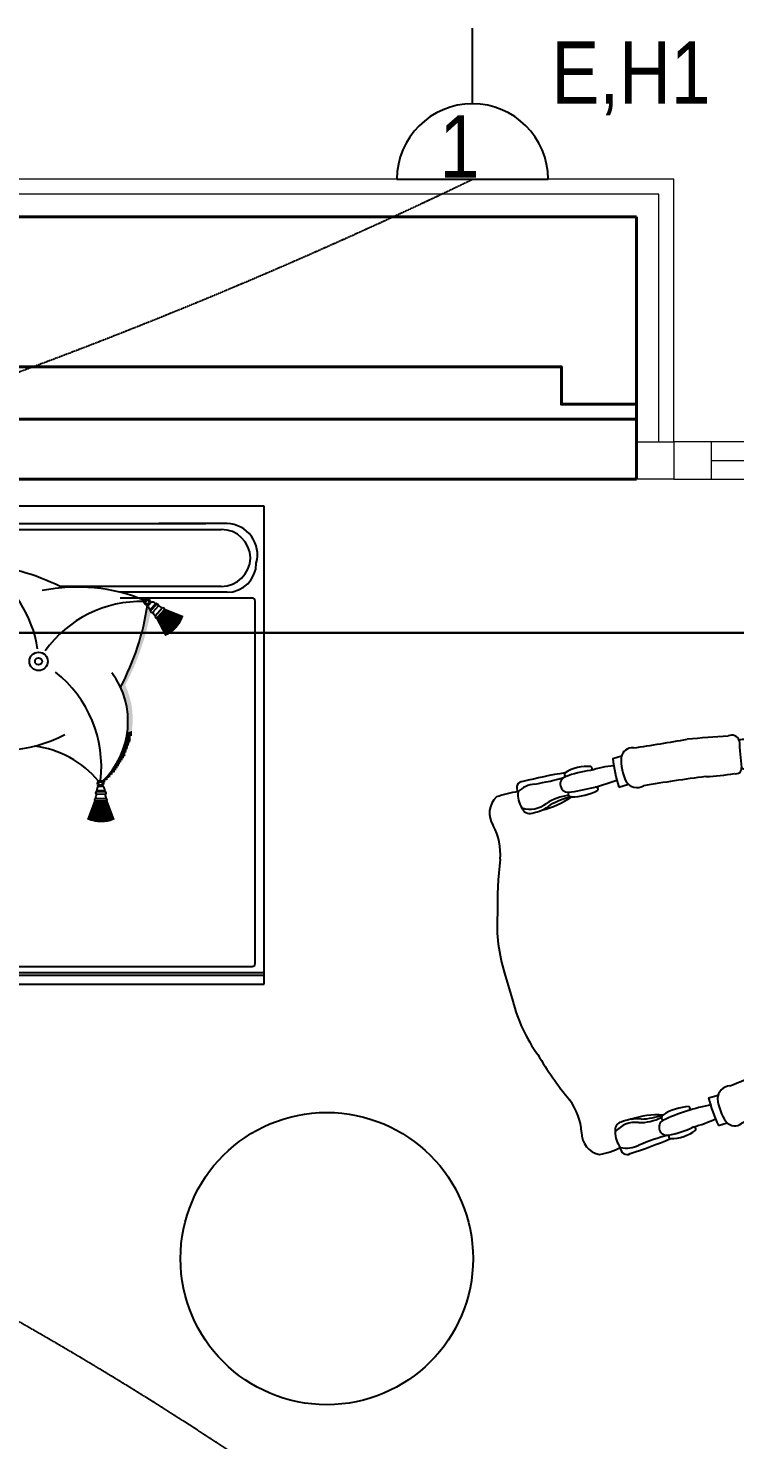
# Model space of a CAD drawing. Header units: inches. Extents: x 23642 to 146359, y -5490 to 33031.
# Drawn here: x 59396 to 60472, y 24702 to 26854 of the extents above; entities that cross this region are included whole.
import ezdxf

# ---------------------------------------------------------------- set-up
doc = ezdxf.new("R2010")
doc.units = ezdxf.units.IN
doc.header["$LTSCALE"] = 5
doc.header["$MEASUREMENT"] = 0
doc.linetypes.add('Hidden (½x)', pattern=[0.1875, 0.125, -0.0625])
for name, color, linetype, lineweight in [('00-glass', 140, 'Continuous', 15), ('00-marble', 105, 'Continuous', 20), ('00-wall15-20', 30, 'Continuous', 40)]:
    doc.layers.add(name, color=color, linetype=linetype, lineweight=lineweight)
for name, color, linetype in [('furn', 7, 'Continuous'), ('Lighting', 3, 'Continuous'), ('LowPower', 4, 'Continuous'), ('Power', 2, 'Continuous')]:
    doc.layers.add(name, color=color, linetype=linetype)
doc.styles.add('ROMANS', font='')
doc.styles.get('ROMANS').set_extended_font_data('Arial Narrow')
pattern_1 = [(114.1448937, (47.258142, 134.8435324), (0.00191157614, 0.0023363169), [0, -0.0027])]

# ---------------------------------------------------------------- blocks, each defined once
blk = doc.blocks.new('sofa')
h = blk.add_hatch()
h.set_pattern_fill('DOTS', color=256, scale=0.0432, angle=559.8083, style=0)
h.set_pattern_definition(pattern_1)
h.paths.add_polyline_path([(-120.3782, 134.1196, 0.085347), (-120.3787, 134.1217, 0.346667), (-120.369, 134.1252), (-120.3689, 134.1251, 0.962307), (-120.3672, 134.1268, -0.000005), (-120.3672, 134.1268, 0.266117), (-120.3648, 134.1263, -0.012545), (-120.3387, 134.1208, 0.01378), (-120.3301, 134.1101, 0.02307)])
h.paths.add_polyline_path([(-120.3301, 134.1101, -0.01378), (-120.3387, 134.1208, -0.063062), (-120.2134, 134.0739, 0.012257), (-120.2209, 134.0702, 0.054739)])
h.paths.add_polyline_path([(-120.186, 134.0837, 0.012903), (-120.1818, 134.074, 0.042691), (-120.2091, 134.0642, 0.00624), (-120.2209, 134.0702, -0.055194)])
h.paths.add_polyline_path([(-120.1818, 134.074, -0.012903), (-120.186, 134.0837, -0.099932), (-120.1189, 134.0876), (-120.1146, 134.0779, 0.100151)])
h = blk.add_hatch()
h.set_pattern_fill('DOTS', color=256, scale=0.0432, angle=559.8083, style=0)
h.set_pattern_definition(pattern_1)
h.paths.add_polyline_path([(-120.1146, 134.0779), (-120.1189, 134.0876, -0.038784), (-120.0932, 134.0819, 0.001847), (-120.1024, 134.0757, 0.018128)])
h.paths.add_polyline_path([(-120.1024, 134.0757, -0.001847), (-120.0932, 134.0819, -0.036379), (-120.0702, 134.0729, 0.005703), (-120.088, 134.0719, 0.022025)])
h.paths.add_polyline_path([(-120.088, 134.0719, -0.005703), (-120.0702, 134.0729, -0.1075), (-120.0129, 134.0289, 0.132171), (-120.0156, 134.027, 0.127339)])
for p, q in [((-120.5821, 134.3595), (-120.5821, 132.1995)), ((-119.5981, 134.3595), (-120.5821, 134.3595)), ((-120.3927, 134.3349), (-120.3927, 134.0635)), ((-119.6401, 134.3409), (-120.3867, 134.3409)), ((-119.6341, 133.4927), (-119.6341, 134.3349)), ((-119.6221, 133.4927), (-119.6221, 134.3595)), ((-119.6161, 133.2036), (-119.6161, 134.3595)), ((-119.5981, 132.1995), (-119.5981, 134.3595)), ((-120.5461, 134.2835), (-120.5461, 134.1433)), ((-120.4047, 134.2835), (-120.4047, 134.0631)), ((-120.5341, 132.7949), (-120.5341, 134.2715)), ((-120.4167, 134.2715), (-120.4167, 133.94)), ((-120.5461, 132.7829), (-120.5461, 134.2394)), ((-120.3812, 134.1364), (-120.3689, 134.1251)), ((-120.3796, 134.1381), (-120.3673, 134.1269)), ((-120.3762, 134.1418), (-120.3639, 134.1306)), ((-120.3717, 134.15), (-120.3561, 134.1359)), ((-120.3683, 134.1537), (-120.3527, 134.1396)), ((-119.996, 134.032), (-119.996, 134.0153)), ((-119.9936, 134.032), (-119.9937, 134.0153)), ((-119.9886, 134.0319), (-119.9887, 134.0153)), ((-119.9794, 134.0341), (-119.9795, 134.0131)), ((-119.9744, 134.0341), (-119.9745, 134.013))]:
    blk.add_line(p, q)
at = {"color": 8}
for p, q in [((-120.3698, 134.1544), (-120.3547, 134.1926)), ((-120.3695, 134.1544), (-120.3541, 134.1923)), ((-120.3693, 134.1543), (-120.3536, 134.1921)), ((-120.369, 134.1542), (-120.353, 134.1919)), ((-120.3688, 134.1541), (-120.3524, 134.1917)), ((-120.3685, 134.1539), (-120.3519, 134.1915)), ((-120.3683, 134.1537), (-120.3513, 134.1912)), ((-120.3681, 134.1536), (-120.3508, 134.191)), ((-120.3679, 134.1534), (-120.3502, 134.1907)), ((-120.3677, 134.1532), (-120.3497, 134.1905)), ((-120.3675, 134.153), (-120.3491, 134.1902)), ((-120.3672, 134.1528), (-120.3486, 134.19)), ((-120.367, 134.1526), (-120.348, 134.1897)), ((-120.3668, 134.1524), (-120.3475, 134.1894)), ((-120.3666, 134.1522), (-120.3469, 134.1892)), ((-120.3664, 134.152), (-120.3464, 134.1889)), ((-120.3662, 134.1518), (-120.3459, 134.1886)), ((-120.366, 134.1517), (-120.3453, 134.1883)), ((-120.3658, 134.1515), (-120.3448, 134.188)), ((-120.3656, 134.1513), (-120.3443, 134.1877)), ((-120.3654, 134.1511), (-120.3437, 134.1874)), ((-120.3652, 134.1509), (-120.3432, 134.1871)), ((-120.365, 134.1507), (-120.3427, 134.1868)), ((-120.3648, 134.1506), (-120.3422, 134.1865)), ((-120.3646, 134.1504), (-120.3417, 134.1862)), ((-120.3644, 134.1502), (-120.3411, 134.1859)), ((-120.3642, 134.15), (-120.3406, 134.1855)), ((-120.364, 134.1498), (-120.3401, 134.1852)), ((-120.3638, 134.1497), (-120.3396, 134.1849)), ((-120.3636, 134.1495), (-120.3391, 134.1845)), ((-120.3634, 134.1493), (-120.3386, 134.1842)), ((-120.3632, 134.1491), (-120.3381, 134.1838)), ((-120.363, 134.149), (-120.3376, 134.1835)), ((-120.3628, 134.1488), (-120.3371, 134.1831)), ((-120.3626, 134.1486), (-120.3366, 134.1828)), ((-120.3625, 134.1484), (-120.3362, 134.1824)), ((-120.3623, 134.1482), (-120.3357, 134.182)), ((-120.3621, 134.1481), (-120.3352, 134.1816)), ((-120.3619, 134.1479), (-120.3347, 134.1813)), ((-120.3617, 134.1477), (-120.3343, 134.1809)), ((-120.3615, 134.1475), (-120.3338, 134.1805)), ((-120.3613, 134.1474), (-120.3333, 134.1801)), ((-120.3611, 134.1472), (-120.3329, 134.1797)), ((-120.3609, 134.147), (-120.3324, 134.1793)), ((-120.3607, 134.1468), (-120.3319, 134.1789)), ((-120.3605, 134.1467), (-120.3315, 134.1785)), ((-120.3605, 134.1467), (-120.3315, 134.1785)), ((-120.3603, 134.1465), (-120.331, 134.1781)), ((-120.3601, 134.1463), (-120.3306, 134.1777)), ((-120.3599, 134.1461), (-120.3302, 134.1773)), ((-120.3598, 134.146), (-120.3297, 134.1768)), ((-120.3596, 134.1458), (-120.3293, 134.1764)), ((-120.3594, 134.1456), (-120.3289, 134.176)), ((-120.3592, 134.1454), (-120.3284, 134.1755)), ((-120.359, 134.1453), (-120.328, 134.1751)), ((-120.3588, 134.1451), (-120.3276, 134.1747)), ((-120.3586, 134.1449), (-120.3272, 134.1742)), ((-120.3584, 134.1447), (-120.3268, 134.1738)), ((-120.3582, 134.1445), (-120.3264, 134.1733)), ((-120.358, 134.1444), (-120.326, 134.1729)), ((-120.3578, 134.1442), (-120.3256, 134.1724)), ((-120.3576, 134.144), (-120.3252, 134.1719)), ((-120.3574, 134.1438), (-120.3248, 134.1715)), ((-120.3572, 134.1437), (-120.3244, 134.171)), ((-120.357, 134.1435), (-120.324, 134.1705)), ((-120.3568, 134.1433), (-120.3236, 134.1701)), ((-120.3566, 134.1431), (-120.3233, 134.1696)), ((-120.3564, 134.1429), (-120.3229, 134.1691)), ((-120.3562, 134.1428), (-120.3225, 134.1686)), ((-120.356, 134.1426), (-120.3222, 134.1681)), ((-120.3558, 134.1424), (-120.3218, 134.1676)), ((-120.3556, 134.1422), (-120.3215, 134.1671)), ((-120.3554, 134.142), (-120.3211, 134.1666)), ((-120.3552, 134.1418), (-120.3208, 134.1661)), ((-120.355, 134.1417), (-120.3204, 134.1656)), ((-120.3548, 134.1415), (-120.3201, 134.1651)), ((-120.3546, 134.1413), (-120.3198, 134.1646)), ((-120.3544, 134.1411), (-120.3195, 134.1641)), ((-120.3542, 134.1409), (-120.3191, 134.1636)), ((-120.354, 134.1407), (-120.3188, 134.1631)), ((-120.3538, 134.1405), (-120.3185, 134.1626)), ((-120.3536, 134.1403), (-120.3182, 134.162)), ((-120.3534, 134.1401), (-120.3179, 134.1615)), ((-120.3532, 134.14), (-120.3176, 134.161)), ((-120.353, 134.1398), (-120.3173, 134.1605)), ((-120.3527, 134.1396), (-120.317, 134.1599)), ((-120.3525, 134.1394), (-120.3167, 134.1594)), ((-120.3524, 134.1391), (-120.3164, 134.1589)), ((-120.3522, 134.1389), (-120.3162, 134.1583)), ((-120.3521, 134.1387), (-120.3159, 134.1578)), ((-120.352, 134.1384), (-120.3156, 134.1572)), ((-119.975, 134.0356), (-119.9366, 134.0501)), ((-119.9748, 134.0354), (-119.9363, 134.0495)), ((-119.9747, 134.0352), (-119.9361, 134.049)), ((-119.9746, 134.0349), (-119.9359, 134.0484)), ((-119.9745, 134.0346), (-119.9357, 134.0478)), ((-119.9745, 134.0344), (-119.9355, 134.0473)), ((-119.9744, 134.0341), (-119.9353, 134.0467)), ((-119.9744, 134.0338), (-119.9351, 134.0461)), ((-119.9744, 134.0335), (-119.9349, 134.0455)), ((-119.9744, 134.0332), (-119.9347, 134.045)), ((-119.9744, 134.0329), (-119.9345, 134.0444)), ((-119.9744, 134.0327), (-119.9344, 134.0438)), ((-119.9744, 134.0324), (-119.9342, 134.0432)), ((-119.9744, 134.0321), (-119.934, 134.0426)), ((-119.9745, 134.0318), (-119.9339, 134.0421)), ((-119.9745, 134.0302), (-119.933, 134.0385)), ((-119.9745, 134.0299), (-119.9329, 134.0379)), ((-119.9745, 134.0296), (-119.9327, 134.0373)), ((-119.9745, 134.0294), (-119.9326, 134.0367)), ((-119.9745, 134.0291), (-119.9325, 134.0361)), ((-119.9745, 134.0288), (-119.9324, 134.0355)), ((-119.9745, 134.0286), (-119.9323, 134.035)), ((-119.9745, 134.0283), (-119.9322, 134.0344)), ((-119.9745, 134.028), (-119.9321, 134.0338)), ((-119.9745, 134.0278), (-119.932, 134.0332)), ((-119.9745, 134.0275), (-119.932, 134.0325)), ((-119.9745, 134.0272), (-119.9319, 134.0319)), ((-119.9745, 134.027), (-119.9318, 134.0313)), ((-119.9745, 134.0267), (-119.9317, 134.0307)), ((-119.9745, 134.0264), (-119.9317, 134.0301)), ((-119.9745, 134.0262), (-119.9316, 134.0295)), ((-119.9745, 134.0259), (-119.9316, 134.0289)), ((-119.9745, 134.0257), (-119.9315, 134.0283)), ((-119.9745, 134.0254), (-119.9315, 134.0277)), ((-119.9745, 134.0251), (-119.9315, 134.0271)), ((-119.9745, 134.0249), (-119.9314, 134.0265)), ((-119.9745, 134.0246), (-119.9314, 134.0259)), ((-119.9745, 134.0244), (-119.9314, 134.0253)), ((-119.9745, 134.0241), (-119.9314, 134.0247)), ((-119.9745, 134.0238), (-119.9314, 134.0241)), ((-119.9745, 134.0236), (-119.9314, 134.0235)), ((-119.9745, 134.0236), (-119.9314, 134.0235)), ((-119.9745, 134.0233), (-119.9314, 134.0229)), ((-119.9745, 134.023), (-119.9314, 134.0222)), ((-119.9745, 134.0228), (-119.9314, 134.0216)), ((-119.9745, 134.0225), (-119.9314, 134.021)), ((-119.9745, 134.0223), (-119.9315, 134.0204)), ((-119.9745, 134.022), (-119.9315, 134.0198)), ((-119.9745, 134.0217), (-119.9315, 134.0192)), ((-119.9745, 134.0215), (-119.9316, 134.0186)), ((-119.9745, 134.0212), (-119.9316, 134.018)), ((-119.9745, 134.021), (-119.9317, 134.0174)), ((-119.9745, 134.0207), (-119.9317, 134.0168)), ((-119.9745, 134.0204), (-119.9318, 134.0162)), ((-119.9745, 134.0202), (-119.9318, 134.0156)), ((-119.9745, 134.0199), (-119.9319, 134.015)), ((-119.9745, 134.0196), (-119.932, 134.0144)), ((-119.9745, 134.0194), (-119.9321, 134.0138)), ((-119.9745, 134.0191), (-119.9322, 134.0132)), ((-119.9745, 134.0188), (-119.9323, 134.0126)), ((-119.9745, 134.0186), (-119.9324, 134.012)), ((-119.9745, 134.0183), (-119.9325, 134.0114)), ((-119.9745, 134.018), (-119.9326, 134.0108)), ((-119.9745, 134.0178), (-119.9327, 134.0102)), ((-119.9745, 134.0175), (-119.9328, 134.0096)), ((-119.9745, 134.0172), (-119.9329, 134.009)), ((-119.9745, 134.017), (-119.9331, 134.0084)), ((-119.9745, 134.0167), (-119.9332, 134.0078)), ((-119.9745, 134.0164), (-119.9333, 134.0072)), ((-119.9745, 134.0161), (-119.9335, 134.0066)), ((-119.9745, 134.0159), (-119.9336, 134.006)), ((-119.9745, 134.0156), (-119.9338, 134.0055)), ((-119.9745, 134.0153), (-119.934, 134.0049)), ((-119.9745, 134.015), (-119.9341, 134.0043)), ((-119.9745, 134.0148), (-119.9343, 134.0037)), ((-119.9745, 134.0145), (-119.9345, 134.0031)), ((-119.9745, 134.0142), (-119.9346, 134.0026)), ((-119.9745, 134.0139), (-119.9348, 134.002)), ((-119.9745, 134.0136), (-119.935, 134.0014)), ((-119.9745, 134.0133), (-119.9352, 134.0008)), ((-119.9745, 134.0131), (-119.9354, 134.0003)), ((-119.9745, 134.0128), (-119.9356, 133.9997)), ((-119.9745, 134.0316), (-119.9337, 134.0415)), ((-119.9745, 134.0313), (-119.9335, 134.0409)), ((-119.9745, 134.031), (-119.9334, 134.0403)), ((-119.9745, 134.0307), (-119.9333, 134.0397)), ((-119.9745, 134.0305), (-119.9331, 134.0391)), ((-119.975, 134.0115), (-119.9367, 133.9969)), ((-119.9749, 134.0117), (-119.9365, 133.9974)), ((-119.9747, 134.012), (-119.9362, 133.998)), ((-119.9746, 134.0125), (-119.9358, 133.9991)), ((-119.9746, 134.0122), (-119.936, 133.9985))]:
    blk.add_line(p, q, dxfattribs=at)
for centre, radius in [((-120.3845, 134.1194), 0.00627), ((-120.3845, 134.1194), 0.00378), ((-120.0108, 134.023), 0.00627), ((-120.0108, 134.023), 0.00378), ((-120.2624, 133.8957), 0.019), ((-120.2624, 133.8957), 0.00733)]:
    blk.add_circle(centre, radius)
for centre, radius, start, end in [((-120.482, 134.2818), 0.0641, 74.2964, 178.5015), ((-120.4647, 134.2835), 0.06, 0, 90), ((-120.3867, 134.3349), 0.006, 90, 180), ((-119.6401, 134.3349), 0.006, 0, 90), ((-120.4741, 134.2715), 0.06, 91.3873, 180), ((-120.4754, 134.3255), 0.006, 88.6127, 91.3873), ((-120.4767, 134.2715), 0.06, 0, 88.6127), ((-120.3761, 134.1296), 0.00833, 127.0153, 209.1365), ((-120.3804, 134.1372), 0.00116, 47.6474, 227.6474), ((-120.3779, 134.1399), 0.0025, 47.6474, 227.6474), ((-120.3657, 134.1414), 0.0105, 124.4013, 177.7026), ((-120.37, 134.1519), 0.0025, 47.6474, 227.6474), ((-120.3656, 134.1287), 0.0025, 227.6474, 47.6474), ((-120.3653, 134.141), 0.0105, 277.5923, 330.8936), ((-120.3544, 134.1377), 0.0025, 227.6474, 47.6474), ((-120.0539, 133.9754), 0.3616, 157.4457, 191.5213), ((-120.1457, 134.1052), 0.2398, 178.0951, 234.7564), ((-120.3761, 134.1296), 0.00833, 251.8007, 328.2796), ((-120.4571, 133.5933), 0.5322, 62.2317, 81.4809), ((-120.3681, 134.126), 0.00116, 227.6474, 47.6474), ((-120.1385, 133.9097), 0.1699, 43.6718, 126.331), ((-120.0451, 133.7756), 0.2492, 83.5264, 141.5891), ((-119.8843, 133.8614), 0.2053, 129.7516, 172.7503), ((-119.9975, 134.0236), 0.00833, 79.2217, 161.343), ((-119.9975, 134.0236), 0.00833, 204.0071, 280.486), ((-119.9948, 134.032), 0.00116, 359.8539, 179.8539), ((-119.9948, 134.0153), 0.00116, 179.8539, 359.8539), ((-119.9912, 134.0153), 0.0025, 179.8539, 359.8539), ((-119.9911, 134.0319), 0.0025, 359.8539, 179.8539), ((-119.9819, 134.0233), 0.0105, 229.7987, 283.1), ((-119.9819, 134.0239), 0.0105, 76.6077, 129.909), ((-119.977, 134.0131), 0.0025, 179.8539, 359.8539), ((-119.9769, 134.0341), 0.0025, 359.8539, 179.8539), ((-120.0031, 133.7374), 0.4606, 153.9027, 175.3315), ((-120.3603, 133.8179), 0.2811, 338.3002, 27.9377), ((-120.2564, 133.6659), 0.2298, 97.8833, 149.2044)]:
    blk.add_arc(centre, radius, start, end)
blk = doc.blocks.new('CHAIR11')
at = {"layer": 'furn'}
for p, q in [((0.3071, 0.3591), (0.3239, 0.3591)), ((0.3032, 0.3042), (0.3218, 0.3042)), ((0.6573, 0.2808), (0.6573, 0.2388)), ((0.7187, 0.0622), (0.7547, 0.063)), ((0.7215, 0.054), (0.755, 0.0547)), ((0, 0.0275), (0, -0.0275)), ((0.7134, 0.0275), (0.7134, -0.0275)), ((0.7134, 0.0275), (0.7549, 0.0275)), ((0.7217, 0.0451), (0.7552, 0.0453)), ((0.7549, 0.0275), (0.7549, -0.0275)), ((0.7134, 0), (0.7549, 0)), ((0.7134, -0.0275), (0.7549, -0.0275)), ((0.7217, -0.0451), (0.7552, -0.0453)), ((0.7187, -0.0622), (0.7547, -0.063)), ((0.7215, -0.054), (0.755, -0.0547)), ((0.6573, -0.2808), (0.6573, -0.2388)), ((0.3032, -0.3042), (0.3218, -0.3042)), ((0.3071, -0.3591), (0.3239, -0.3591))]:
    blk.add_line(p, q, dxfattribs=at)
for centre, radius, start, end in [((0.0953, 0.313), 0.0412, 116.3042, 197.9524), ((0.0903, 0.1954), 0.1551, 79.5114, 94.9102), ((0.1581, 0.3305), 0.0432, 156.2315, 198.1303), ((0.1294, 0.3527), 0.0119, 73.6555, 203.9011), ((0.1434, 0.3028), 0.0515, 79.7981, 118.8261), ((0.1077, -0.5046), 0.869, 83.0272, 88.3516), ((0.2035, 0.7736), 0.4232, 263.0838, 271.0698), ((0.2128, 0.3356), 0.0149, 95.4866, 254.7164), ((0.2168, 0.3539), 0.00547, 130.9461, 217.0587), ((0.2307, 0.1841), 0.1674, 79.7386, 96.6219), ((0.2351, 0.2854), 0.0758, 68.1662, 106.7748), ((0.2604, 0.3529), 0.00405, 270.6787, 44.8638), ((0.2647, 0.1087), 0.2402, 80.3589, 90.9958), ((0.5322, 0.3157), 0.2293, 169.0916, 182.8855), ((0.4044, 0.327), 0.0869, 159.7706, 191.1901), ((0.3416, 0.3482), 0.0208, 67.2746, 154.7521), ((0.9802, 5.141), 4.8151, 262.4754, 263.6957), ((-0.0673, -2.4083), 2.8115, 77.7997, 79.3676), ((0.2139, 0.3175), 0.00624, 144.2157, 254.3708), ((0.2701, 0.7199), 0.4034, 261.2614, 274.9429), ((0.5294, 0.3248), 0.0152, 3.64, 99.7635), ((1.3617, 0.1384), 0.8384, 167.0849, 170.5833), ((0.5483, 0.3136), 0.0128, 52.6349, 107.1408), ((0.3181, 0.3452), 0.2389, 342.3321, 354.8423), ((-0.0555, 0.2763), 0.1142, 339.0711, 12.1204), ((0.1323, 0.3176), 0.0152, 182.0325, 271.8579), ((0.1445, 0.3568), 0.0483, 235.4623, 293.3772), ((0.1416, 0.3782), 0.0764, 263.3589, 292.0141), ((0.1601, 0.4553), 0.1529, 266.8825, 289.9238), ((0.1912, 0.2206), 0.0959, 79.7934, 106.7023), ((0.205, 0.1661), 0.1455, 87.1596, 103.8375), ((0.2408, 0.4064), 0.0993, 253.0948, 283.1471), ((0.2605, 0.3125), 0.00405, 315.1362, 89.3213), ((0.3421, 0.3169), 0.0239, 196.2794, 284.293), ((0.0191, -2.6248), 2.937, 81.259, 83.5706), ((0.4957, -0.0175), 0.3393, 61.5533, 79.8723), ((0.4995, -0.0101), 0.3241, 60.874, 80.0875), ((0.5739, 0.7357), 0.4703, 256.6637, 263.2949), ((0.5246, 0.277), 0.0101, 235.9938, 352.1569), ((0.5415, 0.2791), 0.00769, 207.0164, 304.0132), ((0.4957, -0.0594), 0.3393, 61.5533, 81.3332), ((0.541, 0.2117), 0.0645, 22.1177, 84.8905), ((0.4957, -0.052), 0.3393, 61.5533, 80.9862), ((0.6739, 0.3563), 0.0773, 257.5591, 276.0522), ((0.6672, 0.3496), 0.0773, 262.611, 276.0522), ((0.6748, 0.2587), 0.0141, 6.5867, 87.7273), ((0.6815, 0.2654), 0.0141, 6.5867, 87.7273), ((0.7055, 0.2501), 0.0245, 47.6926, 117.8898), ((-0.1184, 0.0479), 0.8429, 0.9793, 15.0665), ((-1.0702, -0.1182), 1.8242, 5.433, 12.4136), ((-0.0425, 0.0425), 0.7971, 9.7196, 16.4534), ((0.6166, 0.1962), 0.0428, 81.6629, 111.609), ((0.6659, 0.2239), 0.024, 17.4622, 111.177), ((0.6638, 0.1973), 0.0421, 53.5289, 98.8686), ((-0.3554, 0.0014), 1.0758, 3.2406, 13.9268), ((0.6688, -0.0308), 0.6726, 156.6755, 165.5424), ((0.6175, 0.1923), 0.0468, 110.8982, 166.4221), ((0.6458, -0.5212), 0.7601, 89.1348, 91.7355), ((0.6325, 0.2012), 0.0384, 21.8713, 78.7305), ((-0.0935, 0.033), 0.8069, 359.6099, 14.2123), ((1.1563, 0.0241), 0.6111, 162.9522, 184.8454), ((-1.4916, -0.1059), 2.2526, 4.2917, 7.2152), ((0.2977, 0.0363), 0.2979, 160.2122, 181.6865), ((0.7196, 0.0579), 0.00437, 295.6175, 102.3609), ((0.7196, 0.0495), 0.00489, 295.4349, 66.8555), ((0.3769, 0.0426), 0.3783, 357.72, 3.0545), ((0.7376, 0.0286), 0.0202, 155.6673, 183.152), ((0.7206, 0.0409), 0.00426, 249.3901, 75.7776), ((0.2977, -0.0363), 0.2979, 178.3135, 199.7878), ((1.0706, -0.0437), 0.5235, 178.2295, 197.7485), ((-0.0935, -0.033), 0.8069, 345.7877, 0.3901), ((0.7376, -0.0286), 0.0202, 176.848, 204.3327), ((0.7206, -0.0409), 0.00426, 284.2224, 110.6099), ((0.7196, -0.0495), 0.00489, 293.1445, 64.5651), ((0.3769, -0.0426), 0.3783, 356.9455, 2.28), ((-0.3554, -0.0014), 1.0758, 346.0732, 356.7594), ((-0.1184, -0.0479), 0.8429, 344.9335, 359.0207), ((-1.0702, 0.1182), 1.8242, 347.5864, 354.567), ((0.7196, -0.0579), 0.00437, 257.6391, 64.3825), ((-1.4916, 0.1059), 2.2526, 352.7848, 355.7083), ((0.6688, 0.0308), 0.6726, 194.4576, 203.3245), ((-0.0425, -0.0425), 0.7971, 343.5466, 350.2804), ((0.6175, -0.1923), 0.0468, 193.5779, 249.1018), ((-0.0555, -0.2763), 0.1142, 347.8796, 20.9289), ((0.541, -0.2117), 0.0645, 275.1095, 337.8823), ((0.4957, 0.0594), 0.3393, 278.6668, 298.4467), ((0.6166, -0.1962), 0.0428, 248.391, 278.3371), ((0.6458, 0.5212), 0.7601, 268.2645, 270.8652), ((0.6325, -0.2012), 0.0384, 281.2695, 338.1287), ((0.6659, -0.2239), 0.024, 248.823, 342.5378), ((0.6638, -0.1973), 0.0421, 261.1314, 306.4711), ((0.4957, 0.052), 0.3393, 279.0138, 298.4467), ((0.6748, -0.2587), 0.0141, 272.2727, 353.4133), ((0.0191, 2.6248), 2.937, 276.4294, 278.741), ((0.5739, -0.7357), 0.4703, 96.7051, 103.3363), ((0.5246, -0.277), 0.0101, 7.8431, 124.0062), ((0.5415, -0.2791), 0.00769, 55.9868, 152.9836), ((1.3617, -0.1384), 0.8384, 189.4167, 192.9151), ((0.3181, -0.3452), 0.2389, 5.1577, 17.6679), ((0.4995, 0.0101), 0.3241, 279.9125, 299.126), ((0.4957, 0.0175), 0.3393, 280.1277, 298.4467), ((0.6672, -0.3496), 0.0773, 83.9478, 97.389), ((0.6739, -0.3563), 0.0773, 83.9478, 102.4409), ((0.6815, -0.2654), 0.0141, 272.2727, 353.4133), ((0.7055, -0.2501), 0.0245, 242.1102, 312.3074), ((0.0953, -0.313), 0.0412, 162.0476, 243.6958), ((0.1581, -0.3305), 0.0432, 161.8697, 203.7685), ((0.1323, -0.3176), 0.0152, 88.1421, 177.9675), ((0.1445, -0.3568), 0.0483, 66.6228, 124.5377), ((0.1416, -0.3782), 0.0764, 67.9859, 96.6411), ((0.1601, -0.4553), 0.1529, 70.0762, 93.1175), ((0.1912, -0.2206), 0.0959, 253.2977, 280.2066), ((0.205, -0.1661), 0.1455, 256.1625, 272.8404), ((0.2139, -0.3175), 0.00624, 105.6292, 215.7843), ((0.2701, -0.7199), 0.4034, 85.0571, 98.7386), ((0.2408, -0.4064), 0.0993, 76.8529, 106.9052), ((0.2605, -0.3125), 0.00405, 270.6787, 44.8638), ((0.5322, -0.3157), 0.2293, 177.1145, 190.9084), ((0.4044, -0.327), 0.0869, 168.8099, 200.2294), ((0.3421, -0.3169), 0.0239, 75.707, 163.7206), ((0.2128, -0.3356), 0.0149, 105.2836, 264.5134), ((-0.0673, 2.4083), 2.8115, 280.6324, 282.2003), ((0.5294, -0.3248), 0.0152, 260.2365, 356.36), ((0.5483, -0.3136), 0.0128, 252.8592, 307.3651), ((0.0903, -0.1954), 0.1551, 265.0898, 280.4886), ((0.1294, -0.3527), 0.0119, 156.0989, 286.3445), ((0.1434, -0.3028), 0.0515, 241.1739, 280.2019), ((0.1077, 0.5046), 0.869, 271.6484, 276.9728), ((0.2035, -0.7736), 0.4232, 88.9302, 96.9162), ((0.2307, -0.1841), 0.1674, 263.3781, 280.2614), ((0.2168, -0.3539), 0.00547, 142.9413, 229.0539), ((0.2351, -0.2854), 0.0758, 253.2252, 291.8338), ((0.2647, -0.1087), 0.2402, 269.0042, 279.6411), ((0.2604, -0.3529), 0.00405, 315.1362, 89.3213), ((0.3416, -0.3482), 0.0208, 205.2479, 292.7254), ((0.9802, -5.141), 4.8151, 96.3043, 97.5246)]:
    blk.add_arc(centre, radius, start, end, dxfattribs=at)

msp = doc.modelspace()

# ---------------------------------------------------------------- linework, layer by layer
at = {"layer": '00-glass'}
for points in [[(60379.42999, 26166.37528), (60322.28713, 26166.37528), (60322.28713, 26223.51813), (60379.42999, 26223.51813)], [(60379.42999, 26166.37528), (62665.14427, 26166.37528), (62665.14427, 26223.51813), (60379.42999, 26223.51813), (60379.42999, 26166.37528)], [(60379.42999, 26166.37528), (60436.57285, 26166.37528), (60436.57285, 26223.51813), (60379.42999, 26223.51813)]]:
    msp.add_lwpolyline(points, close=True, dxfattribs=at)
msp.add_lwpolyline([(60436.57285, 26194.94671), (60779.42999, 26194.94671)], dxfattribs=at)
at = {"layer": '00-marble', "transparency": 33554687}
for points in [[(60379.42999, 26223.51813), (60379.42999, 26623.51813), (56465.14427, 26623.51813), (56465.14427, 24714.94671)], [(60356.57285, 26223.51813), (60356.57285, 26600.66099), (56488.00142, 26600.66099), (56488.00142, 24714.94671)]]:
    msp.add_lwpolyline(points, dxfattribs=at)
at = {"layer": '00-wall15-20', "transparency": 33554687}
msp.add_line((60322.28713, 26166.37528), (56922.28713, 26166.37528), dxfattribs=at)
at = {"layer": '00-wall15-20'}
for points in [[(60322.28713, 26566.37528), (59093.7157, 26566.37528), (59093.7157, 26337.80385), (60208.00142, 26337.80385), (60208.00142, 26280.66099), (60322.28713, 26280.66099), (60322.28713, 26566.37528)], [(60322.28713, 26280.66099), (60322.28713, 26257.80385)]]:
    msp.add_lwpolyline(points, dxfattribs=at)
at = {"layer": '00-wall15-20', "transparency": 33554687}
msp.add_lwpolyline([(60322.28713, 26166.37528), (60322.28713, 26257.80385), (56830.85856, 26257.80385), (56830.85856, 24714.94671)], dxfattribs=at)
at = {"layer": 'furn'}
msp.add_circle((59850.74841, 24978.20041), 222.76708, dxfattribs=at)
at = {"layer": 'Lighting', "linetype": 'Continuous', "lineweight": 30}
msp.add_line((63199.03402, 25931.96396), (57294.27202, 25931.96396), dxfattribs=at)
at = {"layer": 'LowPower', "linetype": 'Hidden (½x)', "transparency": 33554687}
for centre, radius, start, end in [((51592.64074, 17185.60445), 10309.72896, 17.798078834, 57.29333737), ((56682.90817, 20127.70331), 5466.17954, 2.19742847, 84.76442)]:
    msp.add_arc(centre, radius, start, end, dxfattribs=at)
at = {"layer": 'Power'}
for p, q in [((60072.61313, 26738.65578), (60072.61313, 26853.79342)), ((59957.47548, 26623.51813), (60187.75077, 26623.51813))]:
    msp.add_line(p, q, dxfattribs=at)
msp.add_arc((60072.61313, 26623.51813), 115.13764, 0, 180, dxfattribs=at)
at = {"layer": 'Power', "linetype": 'Hidden (½x)'}
msp.add_arc((56632.4038, 33759.0724), 7921.56391, 275.435955595, 295.739749361, dxfattribs=at)

# ---------------------------------------------------------------- block references
at = {"xscale": 740.3643555676065, "yscale": 740.3643555676065, "zscale": 740.3643555676065, "rotation": 270}
msp.add_blockref('sofa', (-39719.82859, -63149.3894), dxfattribs=at)
at = {"layer": 'furn', "xscale": 810.5179872687673, "yscale": 810.5179872687673, "zscale": 810.5179872687673, "rotation": 16.06159848151681}
msp.add_blockref('CHAIR11', (60127.78341, 25392.10904), dxfattribs=at)

# ---------------------------------------------------------------- texts
at = {"layer": 'Power', "style": 'ROMANS'}
for s, height, p in [('E,H1', 95.186544, (60192.97332, 26738.6717)), ('1', 95.18654, (60022.44957, 26625.97393))]:
    msp.add_text(s, height=height, dxfattribs=at).set_placement(p)

doc.saveas('drawing.dxf')
